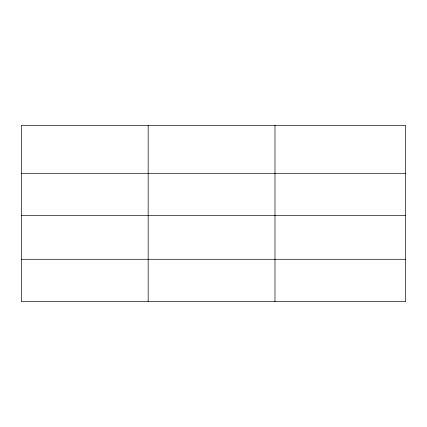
<?xml version="1.0" encoding="UTF-8"?>
<svg xmlns="http://www.w3.org/2000/svg" width="427" height="427" viewBox="0 0 427 427"><rect width="100%" height="100%" fill="white"/><g stroke="black" fill="none" stroke-linecap="round" stroke-linejoin="round"><path stroke-width="0.64" d="M405.65 215.656L405.65 125.367L21.35 125.367L21.35 301.633L405.65 301.633L405.65 215.656L21.35 215.656M21.35 173.309L405.65 173.309M21.35 259.285L405.65 259.285M274.988 125.367L274.988 301.633M148.169 125.367L148.169 301.633"/></g></svg>
